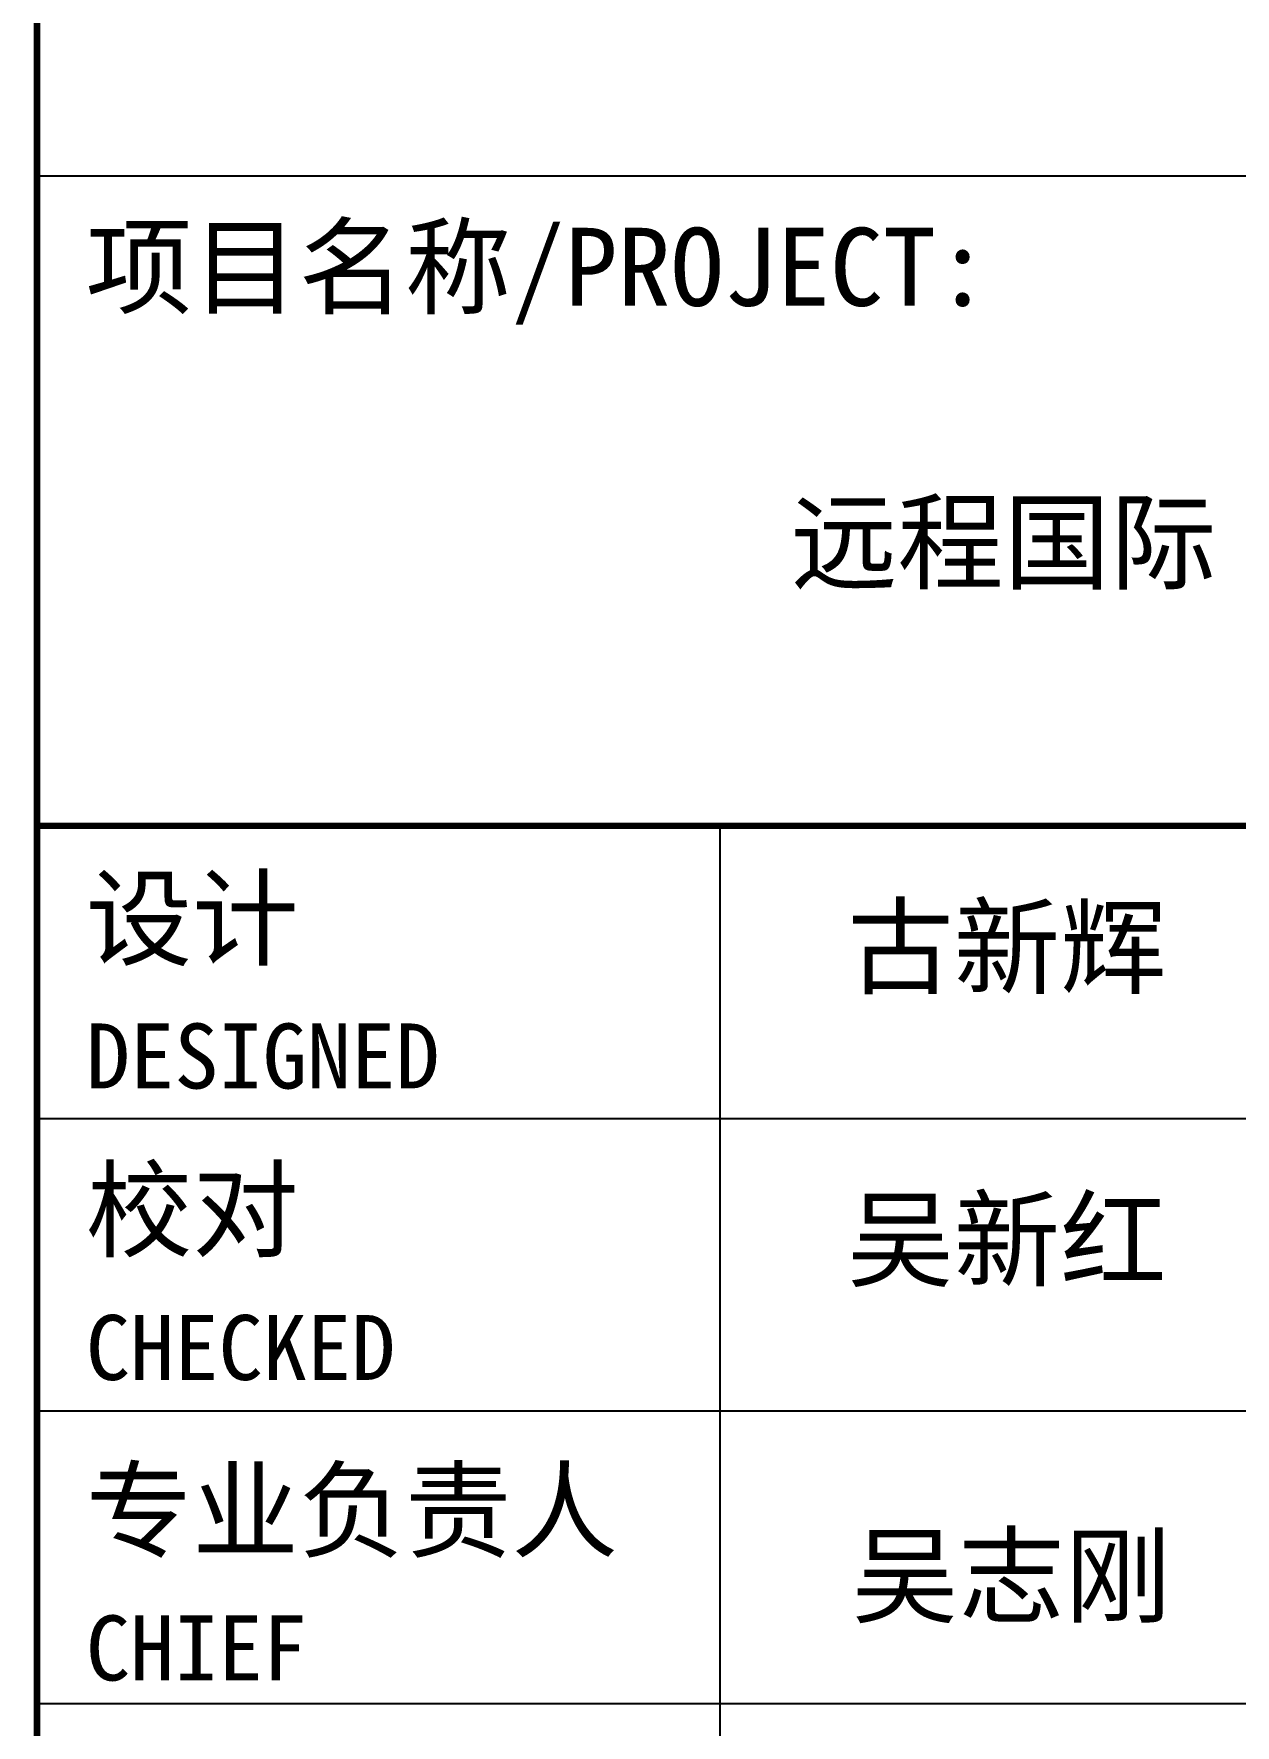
# Paper-space layout 'Layout1' of a CAD drawing. Extents: x 52 to 242751, y 71 to 90516.
# Drawn here: x 112054 to 115800, y 64056 to 69330 of the extents above; entities that cross this region are included whole.
import ezdxf

# ---------------------------------------------------------------- set-up
doc = ezdxf.new("R2010")
doc.units = 0
doc.header["$LTSCALE"] = 10
doc.header["$MEASUREMENT"] = 0
doc.layers.get('0').update_dxf_attribs({"linetype": 'CONTINUOUS'})
doc.layers.add('8', color=8, linetype='CONTINUOUS')
doc.layers.add('PUB_TITLE', color=4, linetype='CONTINUOUS')
doc.styles.add('-宋体', font='', dxfattribs={"width": 0.8})
doc.styles.get('-宋体').set_extended_font_data('SimSun')

# ---------------------------------------------------------------- blocks, each defined once
blk = doc.blocks.new('TQ1')
at = {"layer": 'PUB_TITLE'}
for p, q in [((-49854.8, -399054.8), (-43854.8, -399054.8)), ((-49854.8, -401954.8), (-43854.8, -401954.8)), ((-49854.8, -402854.8), (-43854.8, -402854.8)), ((-49854.8, -403754.8), (-43854.8, -403754.8))]:
    blk.add_line(p, q, dxfattribs=at)
at = {"layer": 'PUB_TITLE', "const_width": 20}
for points in [[(-49854.8, -378413.9), (-49854.8, -418454.8)], [(-49854.8, -401054.8), (-43854.8, -401054.8)]]:
    blk.add_lwpolyline(points, dxfattribs=at)
at = {"layer": 'PUB_TITLE'}
blk.add_lwpolyline([(-47754.8, -401054.8), (-47754.8, -406454.8)], dxfattribs=at)
at = {"layer": 'PUB_TITLE', "style": '-宋体'}
for s, height, p in [('项目名称/PROJECT:', 240, (-49704.8, -399454.9)), ('远程国际', 240, (-47535.7, -400301.7)), ('设计', 240, (-49704.8, -401459.1)), ('古新辉', 240, (-47362.3, -401547.1)), ('DESIGNED', 200, (-49704.8, -401862.8)), ('校对', 240, (-49704.8, -402355.9)), ('吴新红', 240, (-47362.3, -402447.1)), ('CHECKED', 200, (-49704.8, -402759.5)), ('专业负责人', 240, (-49704.8, -403280.3)), ('吴志刚', 240, (-47348.2, -403481.5)), ('CHIEF', 200, (-49704.8, -403684))]:
    blk.add_text(s, height=height, dxfattribs=at).set_placement(p)

psp = doc.layouts.get("Layout1")

# ---------------------------------------------------------------- linework, layer by layer
at = {"layer": '8'}
psp.add_lwpolyline([(112063.8, 86203), (112063.8, 49223.6)], dxfattribs=at)

# ---------------------------------------------------------------- block references
at = {"xscale": 1.01360066206343, "yscale": 1.01360066206343, "zscale": 1.01360066206343}
psp.add_blockref('TQ1', (162596.6, 473369.6), dxfattribs=at)

doc.saveas('drawing.dxf')
